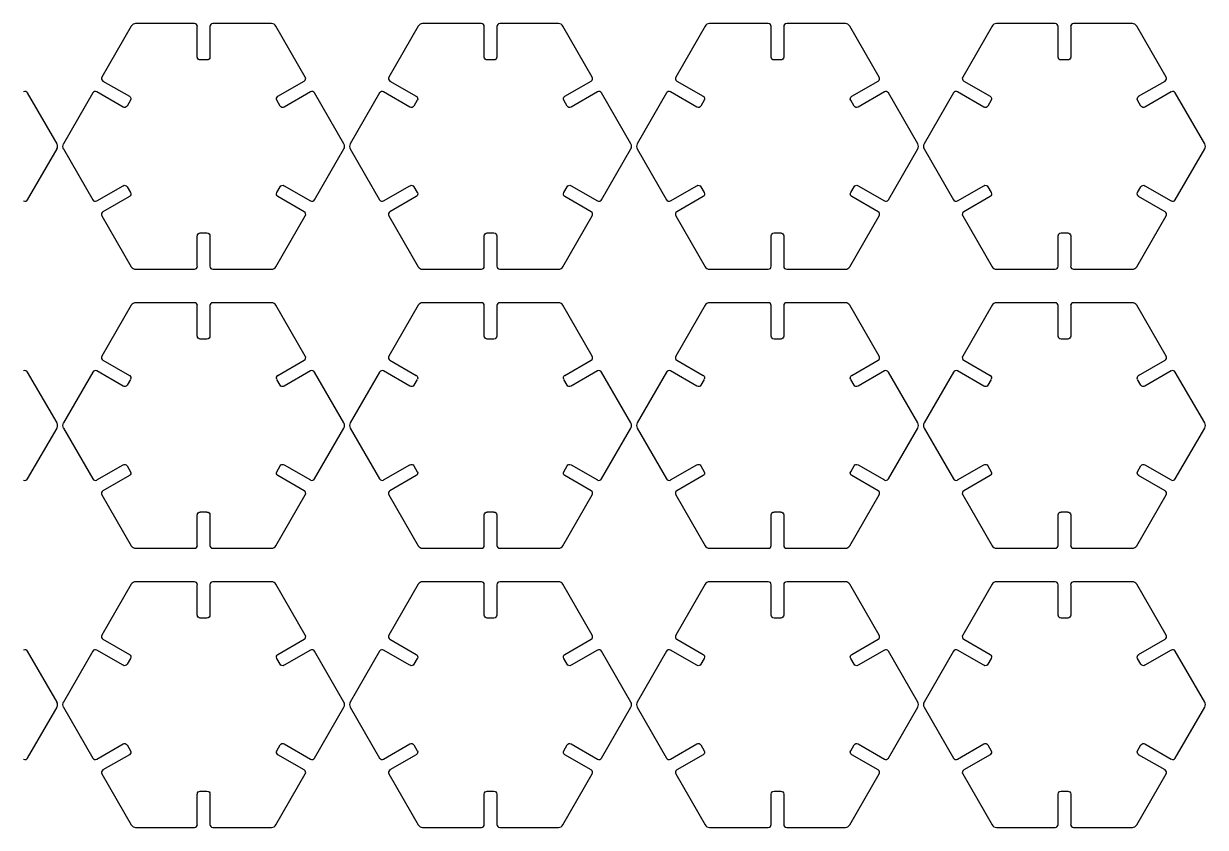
# Model space of a CAD drawing. Header units: millimetres. Extents: x -496 to 100, y 0 to 496.
# Drawn here: x -194.1 to 17.7, y 352.1 to 496.1 of the extents above; entities that cross this region are included whole.
import ezdxf

# ---------------------------------------------------------------- set-up
doc = ezdxf.new("R2010")
doc.units = ezdxf.units.MM
doc.layers.add('Default', color=18, linetype='Continuous', true_color=0x000000)

msp = doc.modelspace()

# ---------------------------------------------------------------- linework, layer by layer
at = {"layer": 'Default'}
for p, q in [((-174.79, 495.68), (-180.06, 486.56)), ((-163.48, 496.13), (-174.01, 496.13)), ((-162.96, 490.15), (-162.96, 495.61)), ((-160.71, 495.61), (-160.71, 490.15)), ((-149.65, 496.13), (-160.19, 496.13)), ((-143.61, 486.56), (-148.87, 495.68)), ((-123.38, 495.68), (-128.65, 486.56)), ((-112.07, 496.13), (-122.6, 496.13)), ((-111.55, 490.15), (-111.55, 495.61)), ((-109.3, 495.61), (-109.3, 490.15)), ((-98.24, 496.13), (-108.77, 496.13)), ((-92.19, 486.56), (-97.46, 495.68)), ((-71.97, 495.68), (-77.23, 486.56)), ((-60.65, 496.13), (-71.19, 496.13)), ((-60.13, 490.15), (-60.13, 495.61)), ((-57.88, 495.61), (-57.88, 490.15)), ((-46.83, 496.13), (-57.36, 496.13)), ((-40.78, 486.56), (-46.05, 495.68)), ((-20.56, 495.68), (-25.82, 486.56)), ((-9.24, 496.13), (-19.77, 496.13)), ((-8.72, 490.15), (-8.72, 495.61)), ((-6.47, 495.61), (-6.47, 490.15)), ((4.58, 496.13), (-5.95, 496.13)), ((10.63, 486.56), (5.37, 495.68)), ((-161.23, 489.63), (-162.44, 489.63)), ((-109.82, 489.63), (-111.02, 489.63)), ((-58.4, 489.63), (-59.61, 489.63)), ((-6.99, 489.63), (-8.2, 489.63)), ((-179.87, 485.85), (-175.14, 483.12)), ((-148.52, 483.12), (-143.8, 485.85)), ((-128.46, 485.85), (-123.73, 483.12)), ((-97.11, 483.12), (-92.38, 485.85)), ((-77.04, 485.85), (-72.32, 483.12)), ((-45.7, 483.12), (-40.97, 485.85)), ((-25.63, 485.85), (-20.91, 483.12)), ((5.71, 483.12), (10.44, 485.85)), ((-188.1, 474.59), (-193.37, 483.71)), ((-181.71, 483.71), (-186.97, 474.59)), ((-176.27, 481.17), (-180.99, 483.9)), ((-142.67, 483.9), (-147.4, 481.17)), ((-136.69, 474.59), (-141.96, 483.71)), ((-130.29, 483.71), (-135.56, 474.59)), ((-124.86, 481.17), (-129.58, 483.9)), ((-91.26, 483.9), (-95.98, 481.17)), ((-85.28, 474.59), (-90.55, 483.71)), ((-78.88, 483.71), (-84.15, 474.59)), ((-73.44, 481.17), (-78.17, 483.9)), ((-39.85, 483.9), (-44.57, 481.17)), ((-33.87, 474.59), (-39.13, 483.71)), ((-27.47, 483.71), (-32.73, 474.59)), ((-22.03, 481.17), (-26.76, 483.9)), ((11.56, 483.9), (6.84, 481.17)), ((17.54, 474.59), (12.28, 483.71)), ((-174.95, 482.4), (-175.55, 481.36)), ((-148.11, 481.36), (-148.71, 482.4)), ((-123.54, 482.4), (-124.14, 481.36)), ((-96.7, 481.36), (-97.3, 482.4)), ((-72.13, 482.4), (-72.73, 481.36)), ((-45.29, 481.36), (-45.89, 482.4)), ((-20.72, 482.4), (-21.32, 481.36)), ((6.13, 481.36), (5.52, 482.4)), ((-193.37, 464.56), (-188.1, 473.68)), ((-186.97, 473.68), (-181.71, 464.56)), ((-141.96, 464.56), (-136.69, 473.68)), ((-135.56, 473.68), (-130.29, 464.56)), ((-90.55, 464.56), (-85.28, 473.68)), ((-84.15, 473.68), (-78.88, 464.56)), ((-39.13, 464.56), (-33.87, 473.68)), ((-32.73, 473.68), (-27.47, 464.56)), ((12.28, 464.56), (17.54, 473.68)), ((-180.99, 464.37), (-176.27, 467.1)), ((-175.55, 466.91), (-174.95, 465.86)), ((-148.71, 465.86), (-148.11, 466.91)), ((-147.4, 467.1), (-142.67, 464.37)), ((-129.58, 464.37), (-124.86, 467.1)), ((-124.14, 466.91), (-123.54, 465.86)), ((-97.3, 465.86), (-96.7, 466.91)), ((-95.98, 467.1), (-91.26, 464.37)), ((-78.17, 464.37), (-73.44, 467.1)), ((-72.73, 466.91), (-72.13, 465.86)), ((-45.89, 465.86), (-45.29, 466.91)), ((-44.57, 467.1), (-39.85, 464.37)), ((-26.76, 464.37), (-22.03, 467.1)), ((-21.32, 466.91), (-20.72, 465.86)), ((5.52, 465.86), (6.13, 466.91)), ((6.84, 467.1), (11.56, 464.37)), ((-175.14, 465.15), (-179.87, 462.42)), ((-143.8, 462.42), (-148.52, 465.15)), ((-123.73, 465.15), (-128.46, 462.42)), ((-92.38, 462.42), (-97.11, 465.15)), ((-72.32, 465.15), (-77.04, 462.42)), ((-40.97, 462.42), (-45.7, 465.15)), ((-20.91, 465.15), (-25.63, 462.42)), ((10.44, 462.42), (5.71, 465.15)), ((-180.06, 461.71), (-174.79, 452.59)), ((-148.87, 452.59), (-143.61, 461.71)), ((-128.65, 461.71), (-123.38, 452.59)), ((-97.46, 452.59), (-92.19, 461.71)), ((-77.23, 461.71), (-71.97, 452.59)), ((-46.05, 452.59), (-40.78, 461.71)), ((-25.82, 461.71), (-20.56, 452.59)), ((5.37, 452.59), (10.63, 461.71)), ((-162.96, 452.66), (-162.96, 458.11)), ((-162.44, 458.64), (-161.23, 458.64)), ((-160.71, 458.11), (-160.71, 452.66)), ((-111.55, 452.66), (-111.55, 458.11)), ((-111.02, 458.64), (-109.82, 458.64)), ((-109.3, 458.11), (-109.3, 452.66)), ((-60.13, 452.66), (-60.13, 458.11)), ((-59.61, 458.64), (-58.4, 458.64)), ((-57.88, 458.11), (-57.88, 452.66)), ((-8.72, 452.66), (-8.72, 458.11)), ((-8.2, 458.64), (-6.99, 458.64)), ((-6.47, 458.11), (-6.47, 452.66)), ((-174.01, 452.14), (-163.48, 452.14)), ((-160.19, 452.14), (-149.65, 452.14)), ((-122.6, 452.14), (-112.07, 452.14)), ((-108.77, 452.14), (-98.24, 452.14)), ((-71.19, 452.14), (-60.65, 452.14)), ((-57.36, 452.14), (-46.83, 452.14)), ((-19.77, 452.14), (-9.24, 452.14)), ((-5.95, 452.14), (4.58, 452.14)), ((-174.79, 445.68), (-180.06, 436.56)), ((-163.48, 446.13), (-174.01, 446.13)), ((-162.96, 440.15), (-162.96, 445.61)), ((-160.71, 445.61), (-160.71, 440.15)), ((-149.65, 446.13), (-160.19, 446.13)), ((-143.61, 436.56), (-148.87, 445.68)), ((-123.38, 445.68), (-128.65, 436.56)), ((-112.07, 446.13), (-122.6, 446.13)), ((-111.55, 440.15), (-111.55, 445.61)), ((-109.3, 445.61), (-109.3, 440.15)), ((-98.24, 446.13), (-108.77, 446.13)), ((-92.19, 436.56), (-97.46, 445.68)), ((-71.97, 445.68), (-77.23, 436.56)), ((-60.65, 446.13), (-71.19, 446.13)), ((-60.13, 440.15), (-60.13, 445.61)), ((-57.88, 445.61), (-57.88, 440.15)), ((-46.83, 446.13), (-57.36, 446.13)), ((-40.78, 436.56), (-46.05, 445.68)), ((-20.56, 445.68), (-25.82, 436.56)), ((-9.24, 446.13), (-19.77, 446.13)), ((-8.72, 440.15), (-8.72, 445.61)), ((-6.47, 445.61), (-6.47, 440.15)), ((4.58, 446.13), (-5.95, 446.13)), ((10.63, 436.56), (5.37, 445.68)), ((-161.23, 439.63), (-162.44, 439.63)), ((-109.82, 439.63), (-111.02, 439.63)), ((-58.4, 439.63), (-59.61, 439.63)), ((-6.99, 439.63), (-8.2, 439.63)), ((-179.87, 435.85), (-175.14, 433.12)), ((-148.52, 433.12), (-143.8, 435.85)), ((-128.46, 435.85), (-123.73, 433.12)), ((-97.11, 433.12), (-92.38, 435.85)), ((-77.04, 435.85), (-72.32, 433.12)), ((-45.7, 433.12), (-40.97, 435.85)), ((-25.63, 435.85), (-20.91, 433.12)), ((5.71, 433.12), (10.44, 435.85)), ((-188.1, 424.59), (-193.37, 433.71)), ((-181.71, 433.71), (-186.97, 424.59)), ((-176.27, 431.17), (-180.99, 433.9)), ((-174.95, 432.4), (-175.55, 431.36)), ((-148.11, 431.36), (-148.71, 432.4)), ((-142.67, 433.9), (-147.4, 431.17)), ((-136.69, 424.59), (-141.96, 433.71)), ((-130.29, 433.71), (-135.56, 424.59)), ((-124.86, 431.17), (-129.58, 433.9)), ((-123.54, 432.4), (-124.14, 431.36)), ((-96.7, 431.36), (-97.3, 432.4)), ((-91.26, 433.9), (-95.98, 431.17)), ((-85.28, 424.59), (-90.55, 433.71)), ((-78.88, 433.71), (-84.15, 424.59)), ((-73.44, 431.17), (-78.17, 433.9)), ((-72.13, 432.4), (-72.73, 431.36)), ((-45.29, 431.36), (-45.89, 432.4)), ((-39.85, 433.9), (-44.57, 431.17)), ((-33.87, 424.59), (-39.13, 433.71)), ((-27.47, 433.71), (-32.73, 424.59)), ((-22.03, 431.17), (-26.76, 433.9)), ((-20.72, 432.4), (-21.32, 431.36)), ((6.13, 431.36), (5.52, 432.4)), ((11.56, 433.9), (6.84, 431.17)), ((17.54, 424.59), (12.28, 433.71)), ((-193.37, 414.56), (-188.1, 423.68)), ((-186.97, 423.68), (-181.71, 414.56)), ((-141.96, 414.56), (-136.69, 423.68)), ((-135.56, 423.68), (-130.29, 414.56)), ((-90.55, 414.56), (-85.28, 423.68)), ((-84.15, 423.68), (-78.88, 414.56)), ((-39.13, 414.56), (-33.87, 423.68)), ((-32.73, 423.68), (-27.47, 414.56)), ((12.28, 414.56), (17.54, 423.68)), ((-180.99, 414.37), (-176.27, 417.1)), ((-175.14, 415.15), (-179.87, 412.42)), ((-175.55, 416.91), (-174.95, 415.86)), ((-148.71, 415.86), (-148.11, 416.91)), ((-143.8, 412.42), (-148.52, 415.15)), ((-147.4, 417.1), (-142.67, 414.37)), ((-129.58, 414.37), (-124.86, 417.1)), ((-123.73, 415.15), (-128.46, 412.42)), ((-124.14, 416.91), (-123.54, 415.86)), ((-97.3, 415.86), (-96.7, 416.91)), ((-92.38, 412.42), (-97.11, 415.15)), ((-95.98, 417.1), (-91.26, 414.37)), ((-78.17, 414.37), (-73.44, 417.1)), ((-72.32, 415.15), (-77.04, 412.42)), ((-72.73, 416.91), (-72.13, 415.86)), ((-45.89, 415.86), (-45.29, 416.91)), ((-40.97, 412.42), (-45.7, 415.15)), ((-44.57, 417.1), (-39.85, 414.37)), ((-26.76, 414.37), (-22.03, 417.1)), ((-20.91, 415.15), (-25.63, 412.42)), ((-21.32, 416.91), (-20.72, 415.86)), ((5.52, 415.86), (6.13, 416.91)), ((10.44, 412.42), (5.71, 415.15)), ((6.84, 417.1), (11.56, 414.37)), ((-180.06, 411.71), (-174.79, 402.59)), ((-148.87, 402.59), (-143.61, 411.71)), ((-128.65, 411.71), (-123.38, 402.59)), ((-97.46, 402.59), (-92.19, 411.71)), ((-77.23, 411.71), (-71.97, 402.59)), ((-46.05, 402.59), (-40.78, 411.71)), ((-25.82, 411.71), (-20.56, 402.59)), ((5.37, 402.59), (10.63, 411.71)), ((-162.96, 402.66), (-162.96, 408.11)), ((-162.44, 408.64), (-161.23, 408.64)), ((-160.71, 408.11), (-160.71, 402.66)), ((-111.55, 402.66), (-111.55, 408.11)), ((-111.02, 408.64), (-109.82, 408.64)), ((-109.3, 408.11), (-109.3, 402.66)), ((-60.13, 402.66), (-60.13, 408.11)), ((-59.61, 408.64), (-58.4, 408.64)), ((-57.88, 408.11), (-57.88, 402.66)), ((-8.72, 402.66), (-8.72, 408.11)), ((-8.2, 408.64), (-6.99, 408.64)), ((-6.47, 408.11), (-6.47, 402.66)), ((-174.01, 402.14), (-163.48, 402.14)), ((-160.19, 402.14), (-149.65, 402.14)), ((-122.6, 402.14), (-112.07, 402.14)), ((-108.77, 402.14), (-98.24, 402.14)), ((-71.19, 402.14), (-60.65, 402.14)), ((-57.36, 402.14), (-46.83, 402.14)), ((-19.77, 402.14), (-9.24, 402.14)), ((-5.95, 402.14), (4.58, 402.14)), ((-163.48, 396.13), (-174.01, 396.13)), ((-149.65, 396.13), (-160.19, 396.13)), ((-112.07, 396.13), (-122.6, 396.13)), ((-98.24, 396.13), (-108.77, 396.13)), ((-60.65, 396.13), (-71.19, 396.13)), ((-46.83, 396.13), (-57.36, 396.13)), ((-9.24, 396.13), (-19.77, 396.13)), ((4.58, 396.13), (-5.95, 396.13)), ((-174.79, 395.68), (-180.06, 386.56)), ((-162.96, 390.15), (-162.96, 395.61)), ((-160.71, 395.61), (-160.71, 390.15)), ((-143.61, 386.56), (-148.87, 395.68)), ((-123.38, 395.68), (-128.65, 386.56)), ((-111.55, 390.15), (-111.55, 395.61)), ((-109.3, 395.61), (-109.3, 390.15)), ((-92.19, 386.56), (-97.46, 395.68)), ((-71.97, 395.68), (-77.23, 386.56)), ((-60.13, 390.15), (-60.13, 395.61)), ((-57.88, 395.61), (-57.88, 390.15)), ((-40.78, 386.56), (-46.05, 395.68)), ((-20.56, 395.68), (-25.82, 386.56)), ((-8.72, 390.15), (-8.72, 395.61)), ((-6.47, 395.61), (-6.47, 390.15)), ((10.63, 386.56), (5.37, 395.68)), ((-161.23, 389.63), (-162.44, 389.63)), ((-109.82, 389.63), (-111.02, 389.63)), ((-58.4, 389.63), (-59.61, 389.63)), ((-6.99, 389.63), (-8.2, 389.63)), ((-179.87, 385.85), (-175.14, 383.12)), ((-148.52, 383.12), (-143.8, 385.85)), ((-128.46, 385.85), (-123.73, 383.12)), ((-97.11, 383.12), (-92.38, 385.85)), ((-77.04, 385.85), (-72.32, 383.12)), ((-45.7, 383.12), (-40.97, 385.85)), ((-25.63, 385.85), (-20.91, 383.12)), ((5.71, 383.12), (10.44, 385.85)), ((-188.1, 374.59), (-193.37, 383.71)), ((-181.71, 383.71), (-186.97, 374.59)), ((-176.27, 381.17), (-180.99, 383.9)), ((-142.67, 383.9), (-147.4, 381.17)), ((-136.69, 374.59), (-141.96, 383.71)), ((-130.29, 383.71), (-135.56, 374.59)), ((-124.86, 381.17), (-129.58, 383.9)), ((-91.26, 383.9), (-95.98, 381.17)), ((-85.28, 374.59), (-90.55, 383.71)), ((-78.88, 383.71), (-84.15, 374.59)), ((-73.44, 381.17), (-78.17, 383.9)), ((-39.85, 383.9), (-44.57, 381.17)), ((-33.87, 374.59), (-39.13, 383.71)), ((-27.47, 383.71), (-32.73, 374.59)), ((-22.03, 381.17), (-26.76, 383.9)), ((11.56, 383.9), (6.84, 381.17)), ((17.54, 374.59), (12.28, 383.71)), ((-174.95, 382.4), (-175.55, 381.36)), ((-148.11, 381.36), (-148.71, 382.4)), ((-123.54, 382.4), (-124.14, 381.36)), ((-96.7, 381.36), (-97.3, 382.4)), ((-72.13, 382.4), (-72.73, 381.36)), ((-45.29, 381.36), (-45.89, 382.4)), ((-20.72, 382.4), (-21.32, 381.36)), ((6.13, 381.36), (5.52, 382.4)), ((-193.37, 364.56), (-188.1, 373.68)), ((-186.97, 373.68), (-181.71, 364.56)), ((-141.96, 364.56), (-136.69, 373.68)), ((-135.56, 373.68), (-130.29, 364.56)), ((-90.55, 364.56), (-85.28, 373.68)), ((-84.15, 373.68), (-78.88, 364.56)), ((-39.13, 364.56), (-33.87, 373.68)), ((-32.73, 373.68), (-27.47, 364.56)), ((12.28, 364.56), (17.54, 373.68)), ((-180.99, 364.37), (-176.27, 367.1)), ((-175.55, 366.91), (-174.95, 365.86)), ((-148.71, 365.86), (-148.11, 366.91)), ((-147.4, 367.1), (-142.67, 364.37)), ((-129.58, 364.37), (-124.86, 367.1)), ((-124.14, 366.91), (-123.54, 365.86)), ((-97.3, 365.86), (-96.7, 366.91)), ((-95.98, 367.1), (-91.26, 364.37)), ((-78.17, 364.37), (-73.44, 367.1)), ((-72.73, 366.91), (-72.13, 365.86)), ((-45.89, 365.86), (-45.29, 366.91)), ((-44.57, 367.1), (-39.85, 364.37)), ((-26.76, 364.37), (-22.03, 367.1)), ((-21.32, 366.91), (-20.72, 365.86)), ((5.52, 365.86), (6.13, 366.91)), ((6.84, 367.1), (11.56, 364.37)), ((-175.14, 365.15), (-179.87, 362.42)), ((-143.8, 362.42), (-148.52, 365.15)), ((-123.73, 365.15), (-128.46, 362.42)), ((-92.38, 362.42), (-97.11, 365.15)), ((-72.32, 365.15), (-77.04, 362.42)), ((-40.97, 362.42), (-45.7, 365.15)), ((-20.91, 365.15), (-25.63, 362.42)), ((10.44, 362.42), (5.71, 365.15)), ((-180.06, 361.71), (-174.79, 352.59)), ((-148.87, 352.59), (-143.61, 361.71)), ((-128.65, 361.71), (-123.38, 352.59)), ((-97.46, 352.59), (-92.19, 361.71)), ((-77.23, 361.71), (-71.97, 352.59)), ((-46.05, 352.59), (-40.78, 361.71)), ((-25.82, 361.71), (-20.56, 352.59)), ((5.37, 352.59), (10.63, 361.71)), ((-162.96, 352.66), (-162.96, 358.11)), ((-162.44, 358.64), (-161.23, 358.64)), ((-160.71, 358.11), (-160.71, 352.66)), ((-111.55, 352.66), (-111.55, 358.11)), ((-111.02, 358.64), (-109.82, 358.64)), ((-109.3, 358.11), (-109.3, 352.66)), ((-60.13, 352.66), (-60.13, 358.11)), ((-59.61, 358.64), (-58.4, 358.64)), ((-57.88, 358.11), (-57.88, 352.66)), ((-8.72, 352.66), (-8.72, 358.11)), ((-8.2, 358.64), (-6.99, 358.64)), ((-6.47, 358.11), (-6.47, 352.66)), ((-174.01, 352.14), (-163.48, 352.14)), ((-160.19, 352.14), (-149.65, 352.14)), ((-122.6, 352.14), (-112.07, 352.14)), ((-108.77, 352.14), (-98.24, 352.14)), ((-71.19, 352.14), (-60.65, 352.14)), ((-57.36, 352.14), (-46.83, 352.14)), ((-19.77, 352.14), (-9.24, 352.14)), ((-5.95, 352.14), (4.58, 352.14))]:
    msp.add_line(p, q, dxfattribs=at)
for centre, radius, start, end in [((-174.01, 495.23), 0.904, 90, 150), ((-163.48, 495.61), 0.522, 0, 90), ((-160.19, 495.61), 0.522, 90, 180), ((-149.65, 495.23), 0.904, 30, 90), ((-122.6, 495.23), 0.904, 90, 150), ((-112.07, 495.61), 0.522, 0, 90), ((-108.77, 495.61), 0.522, 90, 180), ((-98.24, 495.23), 0.904, 30, 90), ((-71.19, 495.23), 0.904, 90, 150), ((-60.65, 495.61), 0.522, 0, 90), ((-57.36, 495.61), 0.522, 90, 180), ((-46.83, 495.23), 0.904, 30, 90), ((-19.77, 495.23), 0.904, 90, 150), ((-9.24, 495.61), 0.522, 0, 90), ((-5.95, 495.61), 0.522, 90, 180), ((4.58, 495.23), 0.904, 30, 90), ((-179.61, 486.3), 0.522, 150, 240), ((-144.06, 486.3), 0.522, 300, 30), ((-128.19, 486.3), 0.522, 150, 240), ((-92.65, 486.3), 0.522, 300, 30), ((-76.78, 486.3), 0.522, 150, 240), ((-41.23, 486.3), 0.522, 300, 30), ((-25.37, 486.3), 0.522, 150, 240), ((10.18, 486.3), 0.522, 300, 30), ((-193.82, 483.45), 0.522, 30, 120), ((-181.25, 483.45), 0.522, 60, 150), ((-142.41, 483.45), 0.522, 30, 120), ((-129.84, 483.45), 0.522, 60, 150), ((-91, 483.45), 0.522, 30, 120), ((-78.43, 483.45), 0.522, 60, 150), ((-39.59, 483.45), 0.522, 30, 120), ((-27.02, 483.45), 0.522, 60, 150), ((11.83, 483.45), 0.522, 30, 120), ((-188.89, 474.13), 0.904, 330, 30), ((-186.19, 474.13), 0.904, 150, 210), ((-137.48, 474.13), 0.904, 330, 30), ((-134.78, 474.13), 0.904, 150, 210), ((-86.06, 474.13), 0.904, 330, 30), ((-83.36, 474.13), 0.904, 150, 210), ((-34.65, 474.13), 0.904, 330, 30), ((-31.95, 474.13), 0.904, 150, 210), ((16.76, 474.13), 0.904, 330, 30), ((-193.82, 464.82), 0.522, 240, 330), ((-181.25, 464.82), 0.522, 210, 300), ((-142.41, 464.82), 0.522, 240, 330), ((-129.84, 464.82), 0.522, 210, 300), ((-91, 464.82), 0.522, 240, 330), ((-78.43, 464.82), 0.522, 210, 300), ((-39.59, 464.82), 0.522, 240, 330), ((-27.02, 464.82), 0.522, 210, 300), ((11.83, 464.82), 0.522, 240, 330), ((-179.61, 461.97), 0.522, 120, 210), ((-144.06, 461.97), 0.522, 330, 60), ((-128.19, 461.97), 0.522, 120, 210), ((-92.65, 461.97), 0.522, 330, 60), ((-76.78, 461.97), 0.522, 120, 210), ((-41.23, 461.97), 0.522, 330, 60), ((-25.37, 461.97), 0.522, 120, 210), ((10.18, 461.97), 0.522, 330, 60), ((-174.01, 453.04), 0.904, 210, 270), ((-163.48, 452.66), 0.522, 270, 0), ((-160.19, 452.66), 0.522, 180, 270), ((-149.65, 453.04), 0.904, 270, 330), ((-122.6, 453.04), 0.904, 210, 270), ((-112.07, 452.66), 0.522, 270, 0), ((-108.77, 452.66), 0.522, 180, 270), ((-98.24, 453.04), 0.904, 270, 330), ((-71.19, 453.04), 0.904, 210, 270), ((-60.65, 452.66), 0.522, 270, 0), ((-57.36, 452.66), 0.522, 180, 270), ((-46.83, 453.04), 0.904, 270, 330), ((-19.77, 453.04), 0.904, 210, 270), ((-9.24, 452.66), 0.522, 270, 0), ((-5.95, 452.66), 0.522, 180, 270), ((4.58, 453.04), 0.904, 270, 330), ((-174.01, 445.23), 0.904, 90, 150), ((-163.48, 445.61), 0.522, 0, 90), ((-160.19, 445.61), 0.522, 90, 180), ((-149.65, 445.23), 0.904, 30, 90), ((-122.6, 445.23), 0.904, 90, 150), ((-112.07, 445.61), 0.522, 0, 90), ((-108.77, 445.61), 0.522, 90, 180), ((-98.24, 445.23), 0.904, 30, 90), ((-71.19, 445.23), 0.904, 90, 150), ((-60.65, 445.61), 0.522, 0, 90), ((-57.36, 445.61), 0.522, 90, 180), ((-46.83, 445.23), 0.904, 30, 90), ((-19.77, 445.23), 0.904, 90, 150), ((-9.24, 445.61), 0.522, 0, 90), ((-5.95, 445.61), 0.522, 90, 180), ((4.58, 445.23), 0.904, 30, 90), ((-179.61, 436.3), 0.522, 150, 240), ((-144.06, 436.3), 0.522, 300, 30), ((-128.19, 436.3), 0.522, 150, 240), ((-92.65, 436.3), 0.522, 300, 30), ((-76.78, 436.3), 0.522, 150, 240), ((-41.23, 436.3), 0.522, 300, 30), ((-25.37, 436.3), 0.522, 150, 240), ((10.18, 436.3), 0.522, 300, 30), ((-193.82, 433.45), 0.522, 30, 120), ((-181.25, 433.45), 0.522, 60, 150), ((-142.41, 433.45), 0.522, 30, 120), ((-129.84, 433.45), 0.522, 60, 150), ((-91, 433.45), 0.522, 30, 120), ((-78.43, 433.45), 0.522, 60, 150), ((-39.59, 433.45), 0.522, 30, 120), ((-27.02, 433.45), 0.522, 60, 150), ((11.83, 433.45), 0.522, 30, 120), ((-188.89, 424.13), 0.904, 330, 30), ((-186.19, 424.13), 0.904, 150, 210), ((-137.48, 424.13), 0.904, 330, 30), ((-134.78, 424.13), 0.904, 150, 210), ((-86.06, 424.13), 0.904, 330, 30), ((-83.36, 424.13), 0.904, 150, 210), ((-34.65, 424.13), 0.904, 330, 30), ((-31.95, 424.13), 0.904, 150, 210), ((16.76, 424.13), 0.904, 330, 30), ((-193.82, 414.82), 0.522, 240, 330), ((-181.25, 414.82), 0.522, 210, 300), ((-142.41, 414.82), 0.522, 240, 330), ((-129.84, 414.82), 0.522, 210, 300), ((-91, 414.82), 0.522, 240, 330), ((-78.43, 414.82), 0.522, 210, 300), ((-39.59, 414.82), 0.522, 240, 330), ((-27.02, 414.82), 0.522, 210, 300), ((11.83, 414.82), 0.522, 240, 330), ((-179.61, 411.97), 0.522, 120, 210), ((-144.06, 411.97), 0.522, 330, 60), ((-128.19, 411.97), 0.522, 120, 210), ((-92.65, 411.97), 0.522, 330, 60), ((-76.78, 411.97), 0.522, 120, 210), ((-41.23, 411.97), 0.522, 330, 60), ((-25.37, 411.97), 0.522, 120, 210), ((10.18, 411.97), 0.522, 330, 60), ((-174.01, 403.04), 0.904, 210, 270), ((-163.48, 402.66), 0.522, 270, 0), ((-160.19, 402.66), 0.522, 180, 270), ((-149.65, 403.04), 0.904, 270, 330), ((-122.6, 403.04), 0.904, 210, 270), ((-112.07, 402.66), 0.522, 270, 0), ((-108.77, 402.66), 0.522, 180, 270), ((-98.24, 403.04), 0.904, 270, 330), ((-71.19, 403.04), 0.904, 210, 270), ((-60.65, 402.66), 0.522, 270, 0), ((-57.36, 402.66), 0.522, 180, 270), ((-46.83, 403.04), 0.904, 270, 330), ((-19.77, 403.04), 0.904, 210, 270), ((-9.24, 402.66), 0.522, 270, 0), ((-5.95, 402.66), 0.522, 180, 270), ((4.58, 403.04), 0.904, 270, 330), ((-174.01, 395.23), 0.904, 90, 150), ((-163.48, 395.61), 0.522, 0, 90), ((-160.19, 395.61), 0.522, 90, 180), ((-149.65, 395.23), 0.904, 30, 90), ((-122.6, 395.23), 0.904, 90, 150), ((-112.07, 395.61), 0.522, 0, 90), ((-108.77, 395.61), 0.522, 90, 180), ((-98.24, 395.23), 0.904, 30, 90), ((-71.19, 395.23), 0.904, 90, 150), ((-60.65, 395.61), 0.522, 0, 90), ((-57.36, 395.61), 0.522, 90, 180), ((-46.83, 395.23), 0.904, 30, 90), ((-19.77, 395.23), 0.904, 90, 150), ((-9.24, 395.61), 0.522, 0, 90), ((-5.95, 395.61), 0.522, 90, 180), ((4.58, 395.23), 0.904, 30, 90), ((-179.61, 386.3), 0.522, 150, 240), ((-144.06, 386.3), 0.522, 300, 30), ((-128.19, 386.3), 0.522, 150, 240), ((-92.65, 386.3), 0.522, 300, 30), ((-76.78, 386.3), 0.522, 150, 240), ((-41.23, 386.3), 0.522, 300, 30), ((-25.37, 386.3), 0.522, 150, 240), ((10.18, 386.3), 0.522, 300, 30), ((-193.82, 383.45), 0.522, 30, 120), ((-181.25, 383.45), 0.522, 60, 150), ((-142.41, 383.45), 0.522, 30, 120), ((-129.84, 383.45), 0.522, 60, 150), ((-91, 383.45), 0.522, 30, 120), ((-78.43, 383.45), 0.522, 60, 150), ((-39.59, 383.45), 0.522, 30, 120), ((-27.02, 383.45), 0.522, 60, 150), ((11.83, 383.45), 0.522, 30, 120), ((-188.89, 374.13), 0.904, 330, 30), ((-186.19, 374.13), 0.904, 150, 210), ((-137.48, 374.13), 0.904, 330, 30), ((-134.78, 374.13), 0.904, 150, 210), ((-86.06, 374.13), 0.904, 330, 30), ((-83.36, 374.13), 0.904, 150, 210), ((-34.65, 374.13), 0.904, 330, 30), ((-31.95, 374.13), 0.904, 150, 210), ((16.76, 374.13), 0.904, 330, 30), ((-193.82, 364.82), 0.522, 240, 330), ((-181.25, 364.82), 0.522, 210, 300), ((-142.41, 364.82), 0.522, 240, 330), ((-129.84, 364.82), 0.522, 210, 300), ((-91, 364.82), 0.522, 240, 330), ((-78.43, 364.82), 0.522, 210, 300), ((-39.59, 364.82), 0.522, 240, 330), ((-27.02, 364.82), 0.522, 210, 300), ((11.83, 364.82), 0.522, 240, 330), ((-179.61, 361.97), 0.522, 120, 210), ((-144.06, 361.97), 0.522, 330, 60), ((-128.19, 361.97), 0.522, 120, 210), ((-92.65, 361.97), 0.522, 330, 60), ((-76.78, 361.97), 0.522, 120, 210), ((-41.23, 361.97), 0.522, 330, 60), ((-25.37, 361.97), 0.522, 120, 210), ((10.18, 361.97), 0.522, 330, 60), ((-174.01, 353.04), 0.904, 210, 270), ((-163.48, 352.66), 0.522, 270, 0), ((-160.19, 352.66), 0.522, 180, 270), ((-149.65, 353.04), 0.904, 270, 330), ((-122.6, 353.04), 0.904, 210, 270), ((-112.07, 352.66), 0.522, 270, 0), ((-108.77, 352.66), 0.522, 180, 270), ((-98.24, 353.04), 0.904, 270, 330), ((-71.19, 353.04), 0.904, 210, 270), ((-60.65, 352.66), 0.522, 270, 0), ((-57.36, 352.66), 0.522, 180, 270), ((-46.83, 353.04), 0.904, 270, 330), ((-19.77, 353.04), 0.904, 210, 270), ((-9.24, 352.66), 0.522, 270, 0), ((-5.95, 352.66), 0.522, 180, 270), ((4.58, 353.04), 0.904, 270, 330)]:
    msp.add_arc(centre, radius, start, end, dxfattribs=at)
at = {"layer": 'Default', "extrusion": (0, 0, -1)}
for centre, start, end in [((162.43, 490.15), 270, 0), ((161.23, 490.15), 180, 270), ((111.02, 490.15), 270, 0), ((109.82, 490.15), 180, 270), ((59.61, 490.15), 270, 0), ((58.4, 490.15), 180, 270), ((8.2, 490.15), 270, 0), ((6.99, 490.15), 180, 270), ((175.4, 482.67), 120, 210), ((148.26, 482.67), 330, 60), ((123.99, 482.67), 120, 210), ((96.85, 482.67), 330, 60), ((72.58, 482.67), 120, 210), ((45.44, 482.67), 330, 60), ((21.17, 482.67), 120, 210), ((-5.98, 482.67), 330, 60), ((176.01, 481.62), 210, 300), ((147.66, 481.62), 240, 330), ((124.59, 481.62), 210, 300), ((96.25, 481.62), 240, 330), ((73.18, 481.62), 210, 300), ((44.83, 481.62), 240, 330), ((21.77, 481.62), 210, 300), ((-6.58, 481.62), 240, 330), ((176.01, 466.65), 60, 150), ((175.4, 465.6), 150, 240), ((148.26, 465.6), 300, 30), ((147.66, 466.65), 30, 120), ((124.59, 466.65), 60, 150), ((123.99, 465.6), 150, 240), ((96.85, 465.6), 300, 30), ((96.25, 466.65), 30, 120), ((73.18, 466.65), 60, 150), ((72.58, 465.6), 150, 240), ((45.44, 465.6), 300, 30), ((44.83, 466.65), 30, 120), ((21.77, 466.65), 60, 150), ((21.17, 465.6), 150, 240), ((-5.98, 465.6), 300, 30), ((-6.58, 466.65), 30, 120), ((162.43, 458.11), 0, 90), ((161.23, 458.11), 90, 180), ((111.02, 458.11), 0, 90), ((109.82, 458.11), 90, 180), ((59.61, 458.11), 0, 90), ((58.4, 458.11), 90, 180), ((8.2, 458.11), 0, 90), ((6.99, 458.11), 90, 180), ((162.43, 440.15), 270, 0), ((161.23, 440.15), 180, 270), ((111.02, 440.15), 270, 0), ((109.82, 440.15), 180, 270), ((59.61, 440.15), 270, 0), ((58.4, 440.15), 180, 270), ((8.2, 440.15), 270, 0), ((6.99, 440.15), 180, 270), ((175.4, 432.67), 120, 210), ((148.26, 432.67), 330, 60), ((123.99, 432.67), 120, 210), ((96.85, 432.67), 330, 60), ((72.58, 432.67), 120, 210), ((45.44, 432.67), 330, 60), ((21.17, 432.67), 120, 210), ((-5.98, 432.67), 330, 60), ((176.01, 431.62), 210, 300), ((147.66, 431.62), 240, 330), ((124.59, 431.62), 210, 300), ((96.25, 431.62), 240, 330), ((73.18, 431.62), 210, 300), ((44.83, 431.62), 240, 330), ((21.77, 431.62), 210, 300), ((-6.58, 431.62), 240, 330), ((176.01, 416.65), 60, 150), ((147.66, 416.65), 30, 120), ((124.59, 416.65), 60, 150), ((96.25, 416.65), 30, 120), ((73.18, 416.65), 60, 150), ((44.83, 416.65), 30, 120), ((21.77, 416.65), 60, 150), ((-6.58, 416.65), 30, 120), ((175.4, 415.6), 150, 240), ((148.26, 415.6), 300, 30), ((123.99, 415.6), 150, 240), ((96.85, 415.6), 300, 30), ((72.58, 415.6), 150, 240), ((45.44, 415.6), 300, 30), ((21.17, 415.6), 150, 240), ((-5.98, 415.6), 300, 30), ((162.43, 408.11), 0, 90), ((161.23, 408.11), 90, 180), ((111.02, 408.11), 0, 90), ((109.82, 408.11), 90, 180), ((59.61, 408.11), 0, 90), ((58.4, 408.11), 90, 180), ((8.2, 408.11), 0, 90), ((6.99, 408.11), 90, 180), ((162.43, 390.15), 270, 0), ((161.23, 390.15), 180, 270), ((111.02, 390.15), 270, 0), ((109.82, 390.15), 180, 270), ((59.61, 390.15), 270, 0), ((58.4, 390.15), 180, 270), ((8.2, 390.15), 270, 0), ((6.99, 390.15), 180, 270), ((176.01, 381.62), 210, 300), ((175.4, 382.67), 120, 210), ((148.26, 382.67), 330, 60), ((147.66, 381.62), 240, 330), ((124.59, 381.62), 210, 300), ((123.99, 382.67), 120, 210), ((96.85, 382.67), 330, 60), ((96.25, 381.62), 240, 330), ((73.18, 381.62), 210, 300), ((72.58, 382.67), 120, 210), ((45.44, 382.67), 330, 60), ((44.83, 381.62), 240, 330), ((21.77, 381.62), 210, 300), ((21.17, 382.67), 120, 210), ((-5.98, 382.67), 330, 60), ((-6.58, 381.62), 240, 330), ((176.01, 366.65), 60, 150), ((147.66, 366.65), 30, 120), ((124.59, 366.65), 60, 150), ((96.25, 366.65), 30, 120), ((73.18, 366.65), 60, 150), ((44.83, 366.65), 30, 120), ((21.77, 366.65), 60, 150), ((-6.58, 366.65), 30, 120), ((175.4, 365.6), 150, 240), ((148.26, 365.6), 300, 30), ((123.99, 365.6), 150, 240), ((96.85, 365.6), 300, 30), ((72.58, 365.6), 150, 240), ((45.44, 365.6), 300, 30), ((21.17, 365.6), 150, 240), ((-5.98, 365.6), 300, 30), ((162.43, 358.11), 0, 90), ((161.23, 358.11), 90, 180), ((111.02, 358.11), 0, 90), ((109.82, 358.11), 90, 180), ((59.61, 358.11), 0, 90), ((58.4, 358.11), 90, 180), ((8.2, 358.11), 0, 90), ((6.99, 358.11), 90, 180)]:
    msp.add_arc(centre, 0.522, start, end, dxfattribs=at)

doc.saveas('drawing.dxf')
